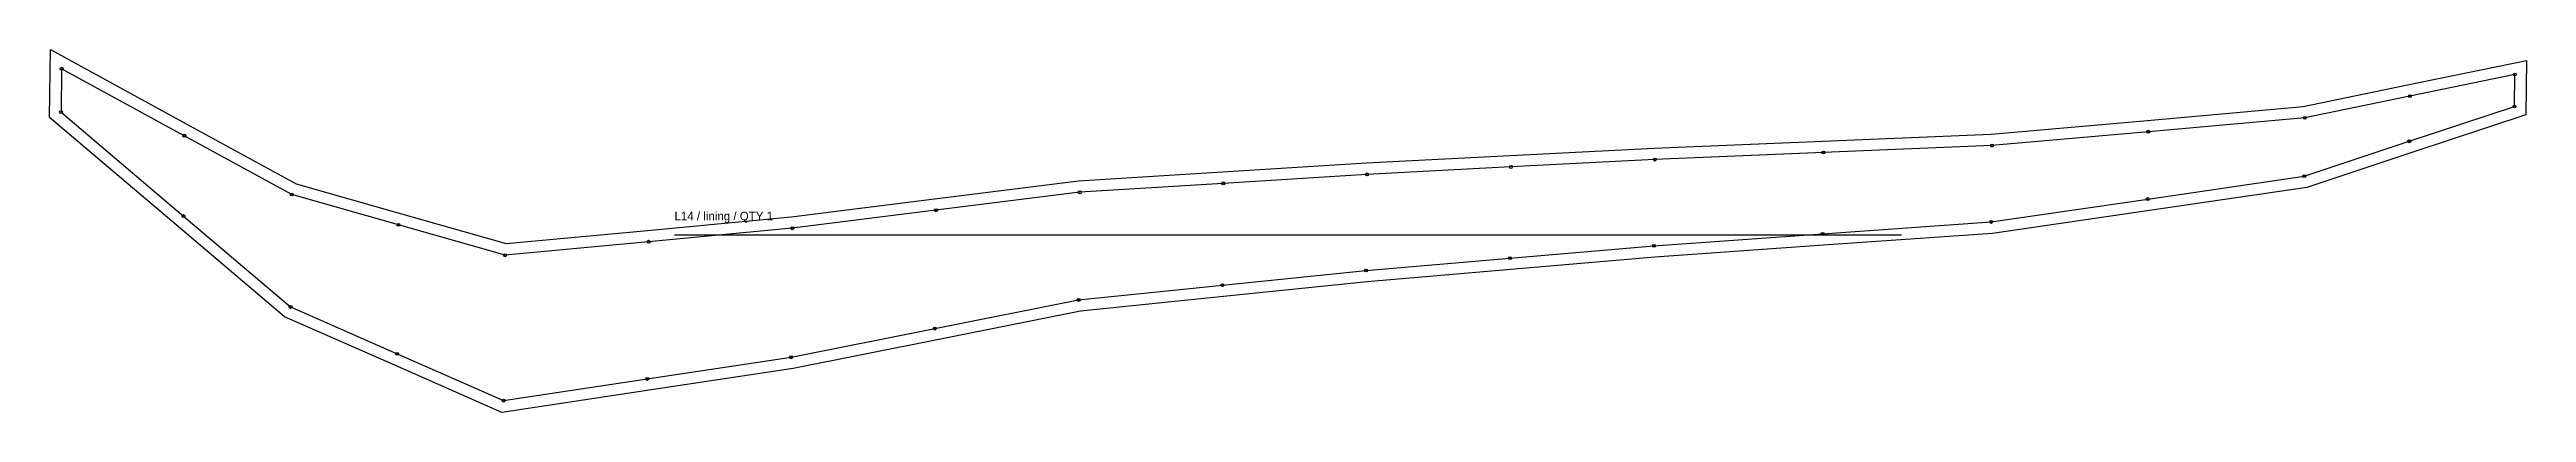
# Model space of a CAD drawing. Header units: millimetres. Extents: x -12 to 2577, y -12 to 367.
import ezdxf

# ---------------------------------------------------------------- set-up
doc = ezdxf.new("R2010")
doc.units = ezdxf.units.MM
for name, color, linetype in [('CUT', 7, 'Continuous'), ('GRAIN', 3, 'Continuous'), ('ID', 7, 'Continuous'), ('NOTCH', 1, 'Continuous'), ('SEW', 5, 'Continuous')]:
    doc.layers.add(name, color=color, linetype=linetype)

msp = doc.modelspace()

# ---------------------------------------------------------------- linework, layer by layer
at = {"layer": 'CUT'}
msp.add_lwpolyline([(-12.1, 296.3), (-11.2, 367.3), (134.6, 287.6), (245.7, 226.9), (355.8, 195.4), (465.1, 164.3), (613, 178.1), (762.9, 192.2), (913, 211), (1063.5, 229.8), (1214, 239.3), (1364.2, 248.7), (1514.6, 256.4), (1665.1, 264.1), (1841.4, 271.4), (2017.3, 278.7), (2180.6, 293.2), (2343.4, 307.7), (2452.4, 330.2), (2576.7, 355.9), (2576.1, 299.1), (2458.1, 259.9), (2347.3, 223.1), (2182.7, 199), (2018.6, 175), (1841.9, 162.5), (1665.7, 150), (1515.3, 137.1), (1365, 124.3), (1214.9, 108.8), (1065.3, 93.5), (915.6, 63.6), (765, 33.6), (614.5, 10.8), (460.8, -12.4), (346.3, 38), (233.5, 87.7), (120.2, 184)], close=True, dxfattribs=at)
at = {"layer": 'GRAIN'}
msp.add_line((641.1, 173.6), (1923.4, 173.6), dxfattribs=at)
at = {"layer": 'NOTCH'}
for centre in [(0.6, 347.2), (2564.6, 341.2), (2454.8, 318.5), (0, 301.8), (2345.1, 295.8), (2564.2, 307.8), (128.8, 277.1), (1841.9, 259.5), (2018.1, 266.8), (2181.6, 281.3), (2454.3, 271.3), (1364.8, 236.7), (1515.3, 244.4), (1665.7, 252.1), (2344.5, 234.8), (241.1, 215.7), (1064.6, 217.9), (1214.7, 227.3), (2180.9, 210.9), (127.9, 193.1), (352.5, 183.9), (764.2, 180.3), (914.4, 199.1), (2017.3, 186.9), (614.1, 166.2), (1664.8, 162), (1841.1, 174.5), (464, 152.1), (1363.8, 136.2), (1514.3, 149.1), (1063.5, 105.3), (1213.7, 120.8), (239.9, 98), (913.2, 75.4), (351.2, 49), (762.9, 45.4), (462.4, 0), (612.7, 22.7)]:
    msp.add_circle(centre, 1.5, dxfattribs=at)
at = {"layer": 'SEW'}
msp.add_lwpolyline([(0, 301.8), (127.9, 193.1), (239.9, 98), (351.2, 49), (462.4, 0), (612.7, 22.7), (762.9, 45.4), (913.2, 75.4), (1063.5, 105.3), (1213.7, 120.8), (1363.8, 136.2), (1514.3, 149.1), (1664.8, 162), (1841.1, 174.5), (2017.3, 186.9), (2180.9, 210.9), (2344.5, 234.8), (2454.3, 271.3), (2564.2, 307.8), (2564.6, 341.2), (2454.8, 318.5), (2345.1, 295.8), (2181.6, 281.3), (2018.1, 266.8), (1841.9, 259.5), (1665.7, 252.1), (1515.3, 244.4), (1364.8, 236.7), (1214.7, 227.3), (1064.6, 217.9), (914.4, 199.1), (764.2, 180.3), (614.1, 166.2), (464, 152.1), (352.5, 183.9), (241.1, 215.7), (128.8, 277.1), (0.6, 347.2)], close=True, dxfattribs=at)

# ---------------------------------------------------------------- texts
at = {"layer": 'ID'}
msp.add_text('L14 / lining / QTY 1', height=9, dxfattribs=at).set_placement((641.1, 188.6))

doc.saveas('drawing.dxf')
